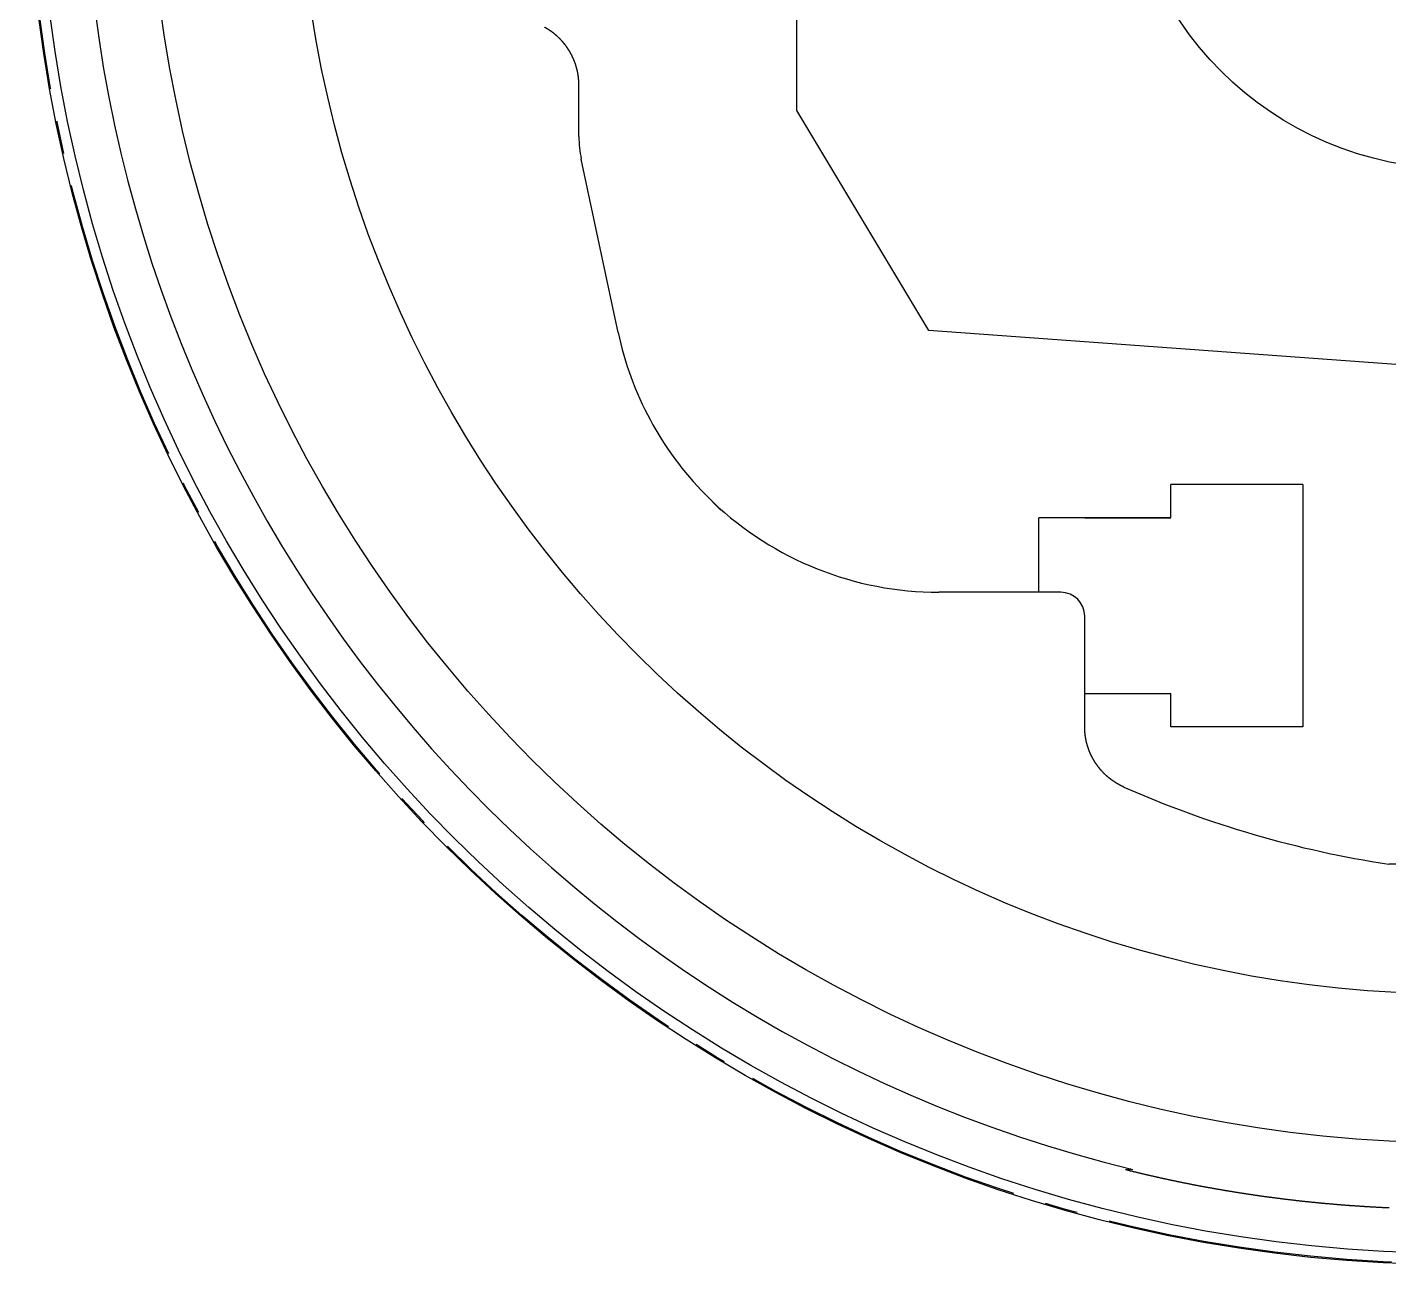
# Model space of a CAD drawing. Extents: x -24 to 358, y 41 to 259.
# Drawn here: x 19.9 to 81.8, y 129.4 to 185.7 of the extents above; entities that cross this region are included whole.
import ezdxf

# ---------------------------------------------------------------- set-up
doc = ezdxf.new("R2010")
doc.units = 0
doc.linetypes.add('CENTER', pattern=[17.5, 13, -1.5, 1.5, -1.5])
doc.layers.get('0').update_dxf_attribs({"linetype": 'CONTINUOUS'})
doc.layers.add('CENTER', color=1, linetype='CENTER')

msp = doc.modelspace()

# ---------------------------------------------------------------- linework, layer by layer
at = {"color": 7, "linetype": 'CONTINUOUS'}
for p, q in [((54.906, 181.943), (54.906, 206.943)), ((44.994, 180.759), (44.994, 183.096)), ((60.906, 171.943), (54.906, 181.943)), ((46.779, 171.843), (45.101, 179.737)), ((84.906, 170.193), (60.906, 171.943)), ((77.906, 164.927), (71.906, 164.927)), ((71.906, 163.42), (71.906, 164.927)), ((77.906, 164.927), (77.906, 153.914)), ((50.726, 164.494), (50.732, 164.488)), ((50.727, 164.494), (50.733, 164.488)), ((50.732, 164.488), (51.439, 163.781)), ((50.733, 164.488), (51.44, 163.781)), ((71.906, 163.42), (65.906, 163.42)), ((65.906, 160.03), (65.906, 163.42)), ((67.993, 163.42), (71.906, 163.42)), ((66.907, 160.03), (61.366, 160.03)), ((67.993, 153.914), (67.993, 158.943)), ((67.993, 155.42), (71.906, 155.42)), ((71.906, 153.914), (71.906, 155.42)), ((77.906, 153.914), (71.906, 153.914)), ((77.906, 153.914), (71.906, 153.914)), ((87.992, 147.666), (81.821, 147.666))]:
    msp.add_line(p, q, dxfattribs=at)
at = {"color": 7}
for points in [[(44.994, 183.096, 0), (44.994, 183.105, 0), (44.994, 183.113, 0), (44.994, 183.122, 0), (44.993, 183.13, 0), (44.993, 183.138, 0), (44.993, 183.147, 0), (44.993, 183.155, 0), (44.993, 183.164, 0), (44.993, 183.172, 0), (44.992, 183.18, 0), (44.992, 183.189, 0), (44.992, 183.197, 0), (44.992, 183.206, 0), (44.991, 183.214, 0), (44.991, 183.222, 0), (44.991, 183.231, 0), (44.99, 183.239, 0), (44.99, 183.248, 0), (44.989, 183.256, 0), (44.989, 183.264, 0), (44.989, 183.273, 0), (44.988, 183.281, 0), (44.987, 183.29, 0), (44.987, 183.298, 0), (44.986, 183.306, 0), (44.986, 183.315, 0), (44.985, 183.323, 0), (44.984, 183.331, 0), (44.984, 183.34, 0), (44.983, 183.348, 0), (44.982, 183.357, 0), (44.982, 183.365, 0), (44.981, 183.373, 0), (44.98, 183.382, 0), (44.979, 183.39, 0), (44.978, 183.398, 0), (44.978, 183.407, 0), (44.977, 183.415, 0), (44.976, 183.424, 0), (44.975, 183.432, 0), (44.974, 183.44, 0), (44.973, 183.449, 0), (44.972, 183.457, 0), (44.971, 183.465, 0), (44.97, 183.474, 0), (44.969, 183.482, 0), (44.968, 183.49, 0), (44.967, 183.499, 0), (44.965, 183.507, 0), (44.964, 183.515, 0), (44.963, 183.524, 0), (44.962, 183.532, 0), (44.961, 183.54, 0), (44.959, 183.549, 0), (44.958, 183.557, 0), (44.957, 183.565, 0), (44.956, 183.573, 0), (44.954, 183.582, 0), (44.953, 183.59, 0), (44.951, 183.598, 0), (44.95, 183.607, 0), (44.949, 183.615, 0), (44.947, 183.623, 0), (44.946, 183.631, 0), (44.944, 183.64, 0), (44.943, 183.648, 0), (44.941, 183.656, 0), (44.939, 183.664, 0), (44.938, 183.673, 0), (44.936, 183.681, 0), (44.934, 183.689, 0), (44.933, 183.697, 0), (44.931, 183.706, 0), (44.929, 183.714, 0), (44.928, 183.722, 0), (44.926, 183.73, 0), (44.924, 183.739, 0), (44.922, 183.747, 0), (44.92, 183.755, 0), (44.919, 183.763, 0), (44.917, 183.771, 0), (44.915, 183.78, 0), (44.913, 183.788, 0), (44.911, 183.796, 0), (44.909, 183.804, 0), (44.907, 183.812, 0), (44.905, 183.82, 0), (44.903, 183.829, 0), (44.901, 183.837, 0), (44.899, 183.845, 0), (44.897, 183.853, 0), (44.895, 183.861, 0), (44.892, 183.869, 0), (44.89, 183.877, 0), (44.888, 183.885, 0), (44.886, 183.894, 0), (44.884, 183.902, 0), (44.881, 183.91, 0), (44.879, 183.918, 0), (44.877, 183.926, 0), (44.874, 183.934, 0), (44.872, 183.942, 0), (44.87, 183.95, 0), (44.867, 183.958, 0), (44.865, 183.966, 0), (44.862, 183.974, 0), (44.86, 183.982, 0), (44.857, 183.99, 0), (44.855, 183.998, 0), (44.852, 184.006, 0), (44.85, 184.014, 0), (44.847, 184.022, 0), (44.845, 184.03, 0), (44.842, 184.038, 0), (44.839, 184.046, 0), (44.837, 184.054, 0), (44.834, 184.062, 0), (44.831, 184.07, 0), (44.828, 184.078, 0), (44.826, 184.086, 0), (44.823, 184.094, 0), (44.82, 184.102, 0), (44.817, 184.11, 0), (44.814, 184.118, 0), (44.812, 184.126, 0), (44.809, 184.134, 0), (44.806, 184.141, 0), (44.803, 184.149, 0), (44.8, 184.157, 0), (44.797, 184.165, 0), (44.794, 184.173, 0), (44.791, 184.181, 0), (44.788, 184.189, 0), (44.785, 184.196, 0), (44.782, 184.204, 0), (44.779, 184.212, 0), (44.775, 184.22, 0), (44.772, 184.228, 0), (44.769, 184.235, 0), (44.766, 184.243, 0), (44.763, 184.251, 0), (44.759, 184.259, 0), (44.756, 184.266, 0), (44.753, 184.274, 0), (44.749, 184.282, 0), (44.746, 184.29, 0), (44.743, 184.297, 0), (44.739, 184.305, 0), (44.736, 184.313, 0), (44.733, 184.32, 0), (44.729, 184.328, 0), (44.726, 184.336, 0), (44.722, 184.343, 0), (44.719, 184.351, 0), (44.715, 184.359, 0), (44.712, 184.366, 0), (44.708, 184.374, 0), (44.705, 184.381, 0), (44.701, 184.389, 0), (44.697, 184.397, 0), (44.694, 184.404, 0), (44.69, 184.412, 0), (44.686, 184.419, 0), (44.682, 184.427, 0), (44.679, 184.434, 0), (44.675, 184.442, 0), (44.671, 184.449, 0), (44.667, 184.457, 0), (44.664, 184.464, 0), (44.66, 184.472, 0), (44.656, 184.479, 0), (44.652, 184.487, 0), (44.648, 184.494, 0), (44.644, 184.502, 0), (44.64, 184.509, 0), (44.636, 184.516, 0), (44.632, 184.524, 0), (44.628, 184.531, 0), (44.624, 184.539, 0), (44.62, 184.546, 0), (44.616, 184.553, 0), (44.612, 184.561, 0), (44.608, 184.568, 0), (44.604, 184.575, 0), (44.6, 184.583, 0), (44.595, 184.59, 0), (44.591, 184.597, 0), (44.587, 184.604, 0), (44.583, 184.612, 0), (44.578, 184.619, 0), (44.574, 184.626, 0), (44.57, 184.633, 0), (44.566, 184.641, 0), (44.561, 184.648, 0), (44.557, 184.655, 0), (44.553, 184.662, 0), (44.548, 184.669, 0), (44.544, 184.677, 0), (44.539, 184.684, 0), (44.535, 184.691, 0), (44.53, 184.698, 0), (44.526, 184.705, 0), (44.521, 184.712, 0), (44.517, 184.719, 0), (44.512, 184.726, 0), (44.508, 184.733, 0), (44.503, 184.74, 0), (44.498, 184.747, 0), (44.494, 184.754, 0), (44.489, 184.761, 0), (44.484, 184.768, 0), (44.48, 184.775, 0), (44.475, 184.782, 0), (44.47, 184.789, 0), (44.466, 184.796, 0), (44.461, 184.803, 0), (44.456, 184.81, 0), (44.451, 184.817, 0), (44.446, 184.824, 0), (44.441, 184.831, 0), (44.437, 184.837, 0), (44.432, 184.844, 0), (44.427, 184.851, 0), (44.422, 184.858, 0), (44.417, 184.865, 0), (44.412, 184.872, 0), (44.407, 184.878, 0), (44.402, 184.885, 0), (44.397, 184.892, 0), (44.392, 184.899, 0), (44.387, 184.905, 0), (44.382, 184.912, 0), (44.377, 184.919, 0), (44.372, 184.925, 0), (44.367, 184.932, 0), (44.361, 184.939, 0), (44.356, 184.945, 0), (44.351, 184.952, 0), (44.346, 184.958, 0), (44.34, 184.965, 0), (44.335, 184.972, 0), (44.33, 184.978, 0), (44.325, 184.985, 0), (44.319, 184.991, 0), (44.314, 184.998, 0), (44.309, 185.004, 0), (44.303, 185.011, 0), (44.298, 185.017, 0), (44.293, 185.024, 0), (44.287, 185.03, 0), (44.282, 185.036, 0), (44.276, 185.043, 0), (44.271, 185.049, 0), (44.265, 185.056, 0), (44.26, 185.062, 0), (44.254, 185.068, 0), (44.249, 185.075, 0), (44.243, 185.081, 0), (44.238, 185.087, 0), (44.232, 185.094, 0), (44.227, 185.1, 0), (44.221, 185.106, 0), (44.215, 185.112, 0), (44.21, 185.118, 0), (44.204, 185.125, 0), (44.198, 185.131, 0), (44.193, 185.137, 0), (44.187, 185.143, 0), (44.181, 185.149, 0), (44.175, 185.155, 0), (44.169, 185.162, 0), (44.164, 185.168, 0), (44.158, 185.174, 0), (44.152, 185.18, 0), (44.146, 185.186, 0), (44.14, 185.192, 0), (44.135, 185.198, 0), (44.129, 185.204, 0), (44.123, 185.21, 0), (44.117, 185.216, 0), (44.111, 185.222, 0), (44.105, 185.228, 0), (44.099, 185.233, 0), (44.093, 185.239, 0), (44.087, 185.245, 0), (44.081, 185.251, 0), (44.075, 185.257, 0), (44.069, 185.263, 0), (44.063, 185.269, 0), (44.057, 185.274, 0), (44.05, 185.28, 0), (44.044, 185.286, 0), (44.038, 185.292, 0), (44.032, 185.297, 0), (44.026, 185.303, 0), (44.02, 185.309, 0), (44.013, 185.314, 0), (44.007, 185.32, 0), (44.001, 185.326, 0), (43.995, 185.331, 0), (43.989, 185.337, 0), (43.982, 185.342, 0), (43.976, 185.348, 0), (43.969, 185.354, 0), (43.963, 185.359, 0), (43.957, 185.365, 0), (43.95, 185.37, 0), (43.944, 185.376, 0), (43.938, 185.381, 0), (43.931, 185.386, 0), (43.925, 185.392, 0), (43.919, 185.397, 0), (43.912, 185.403, 0), (43.906, 185.408, 0), (43.899, 185.413, 0), (43.892, 185.419, 0), (43.886, 185.424, 0), (43.88, 185.429, 0), (43.873, 185.435, 0), (43.866, 185.44, 0), (43.86, 185.445, 0), (43.853, 185.45, 0), (43.847, 185.456, 0), (43.84, 185.461, 0), (43.833, 185.466, 0), (43.827, 185.471, 0), (43.82, 185.476, 0), (43.813, 185.481, 0), (43.807, 185.486, 0), (43.8, 185.491, 0), (43.793, 185.496, 0), (43.786, 185.501, 0), (43.78, 185.506, 0), (43.773, 185.511, 0), (43.766, 185.516, 0), (43.76, 185.521, 0), (43.753, 185.526, 0), (43.746, 185.531, 0), (43.739, 185.536, 0), (43.732, 185.541, 0), (43.725, 185.546, 0), (43.718, 185.551, 0), (43.712, 185.556, 0), (43.705, 185.56, 0), (43.698, 185.565, 0), (43.691, 185.57, 0), (43.684, 185.575, 0), (43.677, 185.579, 0), (43.67, 185.584, 0), (43.663, 185.589, 0), (43.656, 185.593, 0), (43.649, 185.598, 0), (43.642, 185.603, 0), (43.635, 185.607, 0), (43.628, 185.612, 0), (43.621, 185.616, 0), (43.614, 185.621, 0), (43.607, 185.626, 0), (43.6, 185.63, 0), (43.593, 185.635, 0), (43.585, 185.639, 0), (43.578, 185.643, 0), (43.571, 185.648, 0), (43.564, 185.652, 0), (43.557, 185.657, 0), (43.55, 185.661, 0), (43.542, 185.665, 0), (43.535, 185.67, 0), (43.528, 185.674, 0), (43.521, 185.678, 0), (43.514, 185.683, 0), (43.506, 185.687, 0), (43.499, 185.691, 0), (43.492, 185.695, 0), (43.484, 185.699, 0), (43.477, 185.704, 0), (43.47, 185.708, 0), (43.462, 185.712, 0), (43.455, 185.716, 0), (43.448, 185.72, 0), (43.44, 185.724, 0), (43.433, 185.728, 0), (43.426, 185.732, 0)], [(69.781, 151.171, 0), (69.772, 151.174, 0), (69.764, 151.178, 0), (69.756, 151.182, 0), (69.748, 151.185, 0), (69.74, 151.189, 0), (69.731, 151.193, 0), (69.723, 151.197, 0), (69.715, 151.201, 0), (69.707, 151.204, 0), (69.698, 151.208, 0), (69.69, 151.212, 0), (69.682, 151.216, 0), (69.674, 151.22, 0), (69.666, 151.224, 0), (69.658, 151.228, 0), (69.65, 151.232, 0), (69.642, 151.236, 0), (69.634, 151.24, 0), (69.626, 151.244, 0), (69.618, 151.249, 0), (69.609, 151.253, 0), (69.602, 151.257, 0), (69.594, 151.261, 0), (69.585, 151.265, 0), (69.578, 151.27, 0), (69.57, 151.274, 0), (69.562, 151.278, 0), (69.554, 151.282, 0), (69.546, 151.287, 0), (69.538, 151.291, 0), (69.53, 151.296, 0), (69.522, 151.3, 0), (69.514, 151.305, 0), (69.506, 151.309, 0), (69.499, 151.313, 0), (69.491, 151.318, 0), (69.483, 151.323, 0), (69.475, 151.327, 0), (69.467, 151.332, 0), (69.459, 151.336, 0), (69.452, 151.341, 0), (69.444, 151.346, 0), (69.436, 151.35, 0), (69.428, 151.355, 0), (69.421, 151.36, 0), (69.413, 151.364, 0), (69.405, 151.369, 0), (69.398, 151.374, 0), (69.39, 151.379, 0), (69.382, 151.384, 0), (69.375, 151.389, 0), (69.367, 151.393, 0), (69.36, 151.398, 0), (69.352, 151.403, 0), (69.344, 151.408, 0), (69.337, 151.413, 0), (69.329, 151.418, 0), (69.322, 151.423, 0), (69.314, 151.428, 0), (69.307, 151.433, 0), (69.299, 151.439, 0), (69.292, 151.444, 0), (69.284, 151.449, 0), (69.277, 151.454, 0), (69.27, 151.459, 0), (69.262, 151.464, 0), (69.255, 151.47, 0), (69.248, 151.475, 0), (69.24, 151.48, 0), (69.233, 151.485, 0), (69.226, 151.491, 0), (69.218, 151.496, 0), (69.211, 151.501, 0), (69.204, 151.507, 0), (69.197, 151.512, 0), (69.189, 151.518, 0), (69.182, 151.523, 0), (69.175, 151.529, 0), (69.168, 151.534, 0), (69.16, 151.54, 0), (69.153, 151.545, 0), (69.146, 151.551, 0), (69.139, 151.556, 0), (69.132, 151.562, 0), (69.125, 151.567, 0), (69.118, 151.573, 0), (69.111, 151.579, 0), (69.104, 151.584, 0), (69.097, 151.59, 0), (69.09, 151.596, 0), (69.083, 151.602, 0), (69.076, 151.607, 0), (69.069, 151.613, 0), (69.062, 151.619, 0), (69.055, 151.625, 0), (69.048, 151.631, 0), (69.041, 151.637, 0), (69.034, 151.642, 0), (69.028, 151.648, 0), (69.021, 151.654, 0), (69.014, 151.66, 0), (69.007, 151.666, 0), (69, 151.672, 0), (68.994, 151.678, 0), (68.987, 151.684, 0), (68.98, 151.69, 0), (68.974, 151.696, 0), (68.967, 151.703, 0), (68.96, 151.709, 0), (68.954, 151.715, 0), (68.947, 151.721, 0), (68.94, 151.727, 0), (68.934, 151.733, 0), (68.927, 151.74, 0), (68.921, 151.746, 0), (68.914, 151.752, 0), (68.907, 151.758, 0), (68.901, 151.765, 0), (68.895, 151.771, 0), (68.888, 151.777, 0), (68.882, 151.784, 0), (68.875, 151.79, 0), (68.869, 151.796, 0), (68.862, 151.803, 0), (68.856, 151.809, 0), (68.85, 151.816, 0), (68.844, 151.822, 0), (68.837, 151.829, 0), (68.831, 151.835, 0), (68.825, 151.842, 0), (68.818, 151.848, 0), (68.812, 151.855, 0), (68.806, 151.861, 0), (68.8, 151.868, 0), (68.794, 151.875, 0), (68.788, 151.881, 0), (68.781, 151.888, 0), (68.775, 151.895, 0), (68.769, 151.901, 0), (68.763, 151.908, 0), (68.757, 151.915, 0), (68.751, 151.921, 0), (68.745, 151.928, 0), (68.739, 151.935, 0), (68.733, 151.942, 0), (68.727, 151.949, 0), (68.721, 151.955, 0), (68.716, 151.962, 0), (68.71, 151.969, 0), (68.704, 151.976, 0), (68.698, 151.983, 0), (68.692, 151.99, 0), (68.686, 151.997, 0), (68.68, 152.004, 0), (68.675, 152.011, 0), (68.669, 152.018, 0), (68.663, 152.025, 0), (68.658, 152.032, 0), (68.652, 152.039, 0), (68.646, 152.046, 0), (68.641, 152.053, 0), (68.635, 152.06, 0), (68.63, 152.067, 0), (68.624, 152.074, 0), (68.618, 152.082, 0), (68.613, 152.089, 0), (68.608, 152.096, 0), (68.602, 152.103, 0), (68.597, 152.11, 0), (68.591, 152.118, 0), (68.586, 152.125, 0), (68.58, 152.132, 0), (68.575, 152.139, 0), (68.57, 152.147, 0), (68.564, 152.154, 0), (68.559, 152.161, 0), (68.554, 152.169, 0), (68.549, 152.176, 0), (68.543, 152.183, 0), (68.538, 152.191, 0), (68.533, 152.198, 0), (68.528, 152.206, 0), (68.523, 152.213, 0), (68.517, 152.221, 0), (68.512, 152.228, 0), (68.507, 152.235, 0), (68.502, 152.243, 0), (68.497, 152.251, 0), (68.492, 152.258, 0), (68.487, 152.266, 0), (68.482, 152.273, 0), (68.477, 152.281, 0), (68.472, 152.288, 0), (68.468, 152.296, 0), (68.463, 152.304, 0), (68.458, 152.311, 0), (68.453, 152.319, 0), (68.448, 152.327, 0), (68.443, 152.334, 0), (68.439, 152.342, 0), (68.434, 152.35, 0), (68.429, 152.357, 0), (68.425, 152.365, 0), (68.42, 152.373, 0), (68.415, 152.381, 0), (68.411, 152.388, 0), (68.406, 152.396, 0), (68.401, 152.404, 0), (68.397, 152.412, 0), (68.392, 152.42, 0), (68.388, 152.427, 0), (68.383, 152.435, 0), (68.379, 152.443, 0), (68.375, 152.451, 0), (68.37, 152.459, 0), (68.366, 152.467, 0), (68.362, 152.475, 0), (68.357, 152.483, 0), (68.353, 152.491, 0), (68.349, 152.499, 0), (68.344, 152.507, 0), (68.34, 152.515, 0), (68.336, 152.523, 0), (68.332, 152.531, 0), (68.328, 152.539, 0), (68.323, 152.547, 0), (68.319, 152.555, 0), (68.315, 152.563, 0), (68.311, 152.571, 0), (68.307, 152.579, 0), (68.303, 152.587, 0), (68.299, 152.595, 0), (68.295, 152.603, 0), (68.291, 152.612, 0), (68.287, 152.62, 0), (68.283, 152.628, 0), (68.28, 152.636, 0), (68.276, 152.644, 0), (68.272, 152.652, 0), (68.268, 152.661, 0), (68.264, 152.669, 0), (68.261, 152.677, 0), (68.257, 152.685, 0), (68.253, 152.694, 0), (68.249, 152.702, 0), (68.246, 152.71, 0), (68.242, 152.718, 0), (68.239, 152.727, 0), (68.235, 152.735, 0), (68.232, 152.743, 0), (68.228, 152.752, 0), (68.225, 152.76, 0), (68.221, 152.768, 0), (68.218, 152.777, 0), (68.214, 152.785, 0), (68.211, 152.793, 0), (68.207, 152.802, 0), (68.204, 152.81, 0), (68.201, 152.819, 0), (68.198, 152.827, 0), (68.194, 152.836, 0), (68.191, 152.844, 0), (68.188, 152.852, 0), (68.185, 152.861, 0), (68.181, 152.869, 0), (68.178, 152.878, 0), (68.175, 152.886, 0), (68.172, 152.895, 0), (68.169, 152.903, 0), (68.166, 152.912, 0), (68.163, 152.92, 0), (68.16, 152.929, 0), (68.157, 152.937, 0), (68.154, 152.946, 0), (68.151, 152.955, 0), (68.148, 152.963, 0), (68.145, 152.972, 0), (68.143, 152.98, 0), (68.14, 152.989, 0), (68.137, 152.998, 0), (68.134, 153.006, 0), (68.132, 153.015, 0), (68.129, 153.023, 0), (68.126, 153.032, 0), (68.124, 153.041, 0), (68.121, 153.049, 0), (68.118, 153.058, 0), (68.116, 153.067, 0), (68.113, 153.075, 0), (68.111, 153.084, 0), (68.108, 153.093, 0), (68.106, 153.101, 0), (68.103, 153.11, 0), (68.101, 153.119, 0), (68.099, 153.128, 0), (68.096, 153.136, 0), (68.094, 153.145, 0), (68.092, 153.154, 0), (68.089, 153.163, 0), (68.087, 153.171, 0), (68.085, 153.18, 0), (68.083, 153.189, 0), (68.081, 153.198, 0), (68.078, 153.206, 0), (68.076, 153.215, 0), (68.074, 153.224, 0), (68.072, 153.233, 0), (68.07, 153.242, 0), (68.068, 153.25, 0), (68.066, 153.259, 0), (68.064, 153.268, 0), (68.062, 153.277, 0), (68.06, 153.286, 0), (68.058, 153.295, 0), (68.056, 153.303, 0), (68.055, 153.312, 0), (68.053, 153.321, 0), (68.051, 153.33, 0), (68.049, 153.339, 0), (68.048, 153.348, 0), (68.046, 153.357, 0), (68.044, 153.366, 0), (68.043, 153.374, 0), (68.041, 153.383, 0), (68.039, 153.392, 0), (68.038, 153.401, 0), (68.036, 153.41, 0), (68.035, 153.419, 0), (68.033, 153.428, 0), (68.032, 153.437, 0), (68.031, 153.446, 0), (68.029, 153.455, 0), (68.028, 153.464, 0), (68.026, 153.473, 0), (68.025, 153.481, 0), (68.024, 153.49, 0), (68.022, 153.499, 0), (68.021, 153.508, 0), (68.02, 153.517, 0), (68.019, 153.526, 0), (68.018, 153.535, 0), (68.017, 153.544, 0), (68.016, 153.553, 0), (68.014, 153.562, 0), (68.013, 153.571, 0), (68.012, 153.58, 0), (68.011, 153.589, 0), (68.01, 153.598, 0), (68.009, 153.607, 0), (68.008, 153.616, 0), (68.008, 153.625, 0), (68.007, 153.634, 0), (68.006, 153.643, 0), (68.005, 153.652, 0), (68.004, 153.661, 0), (68.004, 153.67, 0), (68.003, 153.679, 0), (68.002, 153.688, 0), (68.001, 153.697, 0), (68.001, 153.706, 0), (68, 153.715, 0), (68, 153.724, 0), (67.999, 153.733, 0), (67.999, 153.742, 0), (67.998, 153.751, 0), (67.998, 153.76, 0), (67.997, 153.769, 0), (67.997, 153.778, 0), (67.996, 153.788, 0), (67.996, 153.797, 0), (67.996, 153.806, 0), (67.995, 153.815, 0), (67.995, 153.824, 0), (67.995, 153.833, 0), (67.995, 153.842, 0), (67.994, 153.851, 0), (67.994, 153.86, 0), (67.994, 153.869, 0), (67.994, 153.878, 0), (67.994, 153.887, 0), (67.994, 153.896, 0), (67.994, 153.905, 0), (67.994, 153.914, 0)], [(69.856, 133.777, 0), (69.883, 133.77, 0), (69.909, 133.764, 0), (69.936, 133.757, 0), (69.963, 133.75, 0), (69.989, 133.743, 0), (70.016, 133.737, 0), (70.042, 133.73, 0), (70.069, 133.723, 0), (70.095, 133.717, 0), (70.122, 133.71, 0), (70.149, 133.703, 0), (70.175, 133.697, 0), (70.202, 133.69, 0), (70.228, 133.684, 0), (70.255, 133.677, 0), (70.282, 133.671, 0), (70.308, 133.664, 0), (70.335, 133.658, 0), (70.361, 133.651, 0), (70.388, 133.645, 0), (70.415, 133.638, 0), (70.441, 133.632, 0), (70.468, 133.625, 0), (70.495, 133.619, 0), (70.521, 133.613, 0), (70.548, 133.606, 0), (70.574, 133.6, 0), (70.601, 133.594, 0), (70.628, 133.587, 0), (70.654, 133.581, 0), (70.681, 133.575, 0), (70.708, 133.568, 0), (70.734, 133.562, 0), (70.761, 133.556, 0), (70.788, 133.549, 0), (70.814, 133.543, 0), (70.841, 133.537, 0), (70.868, 133.531, 0), (70.894, 133.525, 0), (70.921, 133.518, 0), (70.948, 133.512, 0), (70.974, 133.506, 0), (71.001, 133.5, 0), (71.028, 133.494, 0), (71.055, 133.488, 0), (71.081, 133.482, 0), (71.108, 133.475, 0), (71.135, 133.469, 0), (71.161, 133.463, 0), (71.188, 133.457, 0), (71.215, 133.451, 0), (71.242, 133.445, 0), (71.268, 133.439, 0), (71.295, 133.433, 0), (71.322, 133.427, 0), (71.348, 133.421, 0), (71.375, 133.415, 0), (71.402, 133.409, 0), (71.429, 133.403, 0), (71.455, 133.398, 0), (71.482, 133.392, 0), (71.509, 133.386, 0), (71.536, 133.38, 0), (71.562, 133.374, 0), (71.589, 133.368, 0), (71.616, 133.362, 0), (71.643, 133.356, 0), (71.669, 133.351, 0), (71.696, 133.345, 0), (71.723, 133.339, 0), (71.75, 133.333, 0), (71.776, 133.328, 0), (71.803, 133.322, 0), (71.83, 133.316, 0), (71.857, 133.31, 0), (71.884, 133.305, 0), (71.91, 133.299, 0), (71.937, 133.293, 0), (71.964, 133.288, 0), (71.991, 133.282, 0), (72.018, 133.276, 0), (72.044, 133.271, 0), (72.071, 133.265, 0), (72.098, 133.259, 0), (72.125, 133.254, 0), (72.152, 133.248, 0), (72.178, 133.243, 0), (72.205, 133.237, 0), (72.232, 133.232, 0), (72.259, 133.226, 0), (72.286, 133.221, 0), (72.313, 133.215, 0), (72.339, 133.21, 0), (72.366, 133.204, 0), (72.393, 133.199, 0), (72.42, 133.193, 0), (72.447, 133.188, 0), (72.474, 133.182, 0), (72.501, 133.177, 0), (72.527, 133.171, 0), (72.554, 133.166, 0), (72.581, 133.161, 0), (72.608, 133.155, 0), (72.635, 133.15, 0), (72.662, 133.145, 0), (72.689, 133.139, 0), (72.715, 133.134, 0), (72.742, 133.129, 0), (72.769, 133.123, 0), (72.796, 133.118, 0), (72.823, 133.113, 0), (72.85, 133.108, 0), (72.877, 133.102, 0), (72.903, 133.097, 0), (72.93, 133.092, 0), (72.957, 133.087, 0), (72.984, 133.081, 0), (73.011, 133.076, 0), (73.038, 133.071, 0), (73.065, 133.066, 0), (73.092, 133.061, 0), (73.119, 133.056, 0), (73.146, 133.051, 0), (73.172, 133.045, 0), (73.199, 133.04, 0), (73.226, 133.035, 0), (73.253, 133.03, 0), (73.28, 133.025, 0), (73.307, 133.02, 0), (73.334, 133.015, 0), (73.361, 133.01, 0), (73.388, 133.005, 0), (73.415, 133, 0), (73.442, 132.995, 0), (73.469, 132.99, 0), (73.496, 132.985, 0), (73.522, 132.98, 0), (73.549, 132.975, 0), (73.576, 132.97, 0), (73.603, 132.965, 0), (73.63, 132.961, 0), (73.657, 132.956, 0), (73.684, 132.951, 0), (73.711, 132.946, 0), (73.738, 132.941, 0), (73.765, 132.936, 0), (73.792, 132.931, 0), (73.819, 132.927, 0), (73.846, 132.922, 0), (73.873, 132.917, 0), (73.9, 132.912, 0), (73.927, 132.908, 0), (73.954, 132.903, 0), (73.981, 132.898, 0), (74.008, 132.893, 0), (74.035, 132.889, 0), (74.062, 132.884, 0), (74.089, 132.879, 0), (74.116, 132.875, 0), (74.143, 132.87, 0), (74.17, 132.865, 0), (74.197, 132.861, 0), (74.224, 132.856, 0), (74.251, 132.851, 0), (74.278, 132.847, 0), (74.305, 132.842, 0), (74.332, 132.838, 0), (74.359, 132.833, 0), (74.386, 132.829, 0), (74.413, 132.824, 0), (74.44, 132.819, 0), (74.467, 132.815, 0), (74.494, 132.81, 0), (74.521, 132.806, 0), (74.548, 132.802, 0), (74.575, 132.797, 0), (74.602, 132.793, 0), (74.629, 132.788, 0), (74.656, 132.784, 0), (74.683, 132.779, 0), (74.71, 132.775, 0), (74.737, 132.771, 0), (74.764, 132.766, 0), (74.791, 132.762, 0), (74.818, 132.757, 0), (74.845, 132.753, 0), (74.872, 132.749, 0), (74.899, 132.744, 0), (74.926, 132.74, 0), (74.953, 132.736, 0), (74.981, 132.732, 0), (75.007, 132.727, 0), (75.035, 132.723, 0), (75.062, 132.719, 0), (75.089, 132.715, 0), (75.116, 132.71, 0), (75.143, 132.706, 0), (75.17, 132.702, 0), (75.197, 132.698, 0), (75.224, 132.694, 0), (75.251, 132.689, 0), (75.278, 132.685, 0), (75.305, 132.681, 0), (75.332, 132.677, 0), (75.359, 132.673, 0), (75.386, 132.669, 0), (75.414, 132.665, 0), (75.441, 132.661, 0), (75.468, 132.657, 0), (75.495, 132.653, 0), (75.522, 132.649, 0), (75.549, 132.645, 0), (75.576, 132.641, 0), (75.603, 132.637, 0), (75.63, 132.633, 0), (75.657, 132.629, 0), (75.685, 132.625, 0), (75.712, 132.621, 0), (75.739, 132.617, 0), (75.766, 132.613, 0), (75.793, 132.609, 0), (75.82, 132.605, 0), (75.847, 132.601, 0), (75.874, 132.597, 0), (75.901, 132.593, 0), (75.928, 132.589, 0), (75.956, 132.586, 0), (75.983, 132.582, 0), (76.01, 132.578, 0), (76.037, 132.574, 0), (76.064, 132.57, 0), (76.091, 132.567, 0), (76.118, 132.563, 0), (76.146, 132.559, 0), (76.173, 132.555, 0), (76.2, 132.552, 0), (76.227, 132.548, 0), (76.254, 132.544, 0), (76.281, 132.541, 0), (76.308, 132.537, 0), (76.335, 132.533, 0), (76.363, 132.53, 0), (76.39, 132.526, 0), (76.417, 132.522, 0), (76.444, 132.519, 0), (76.471, 132.515, 0), (76.498, 132.511, 0), (76.526, 132.508, 0), (76.553, 132.504, 0), (76.58, 132.501, 0), (76.607, 132.497, 0), (76.634, 132.494, 0), (76.661, 132.49, 0), (76.689, 132.487, 0), (76.716, 132.483, 0), (76.743, 132.48, 0), (76.77, 132.476, 0), (76.797, 132.473, 0), (76.824, 132.469, 0), (76.852, 132.466, 0), (76.879, 132.462, 0), (76.906, 132.459, 0), (76.933, 132.456, 0), (76.96, 132.452, 0), (76.987, 132.449, 0), (77.015, 132.445, 0), (77.042, 132.442, 0), (77.069, 132.439, 0), (77.096, 132.435, 0), (77.123, 132.432, 0), (77.151, 132.429, 0), (77.178, 132.425, 0), (77.205, 132.422, 0), (77.232, 132.419, 0), (77.259, 132.416, 0), (77.287, 132.412, 0), (77.314, 132.409, 0), (77.341, 132.406, 0), (77.368, 132.403, 0), (77.395, 132.4, 0), (77.422, 132.396, 0), (77.45, 132.393, 0), (77.477, 132.39, 0), (77.504, 132.387, 0), (77.531, 132.384, 0), (77.559, 132.381, 0), (77.586, 132.378, 0), (77.613, 132.374, 0), (77.64, 132.371, 0), (77.667, 132.368, 0), (77.695, 132.365, 0), (77.722, 132.362, 0), (77.749, 132.359, 0), (77.776, 132.356, 0), (77.804, 132.353, 0), (77.831, 132.35, 0), (77.858, 132.347, 0), (77.885, 132.344, 0), (77.912, 132.341, 0), (77.94, 132.338, 0), (77.967, 132.335, 0), (77.994, 132.332, 0), (78.021, 132.329, 0), (78.049, 132.327, 0), (78.076, 132.324, 0), (78.103, 132.321, 0), (78.13, 132.318, 0), (78.158, 132.315, 0), (78.185, 132.312, 0), (78.212, 132.309, 0), (78.239, 132.307, 0), (78.267, 132.304, 0), (78.294, 132.301, 0), (78.321, 132.298, 0), (78.348, 132.295, 0), (78.376, 132.293, 0), (78.403, 132.29, 0), (78.43, 132.287, 0), (78.457, 132.284, 0), (78.485, 132.282, 0), (78.512, 132.279, 0), (78.539, 132.276, 0), (78.566, 132.274, 0), (78.594, 132.271, 0), (78.621, 132.268, 0), (78.648, 132.266, 0), (78.675, 132.263, 0), (78.703, 132.261, 0), (78.73, 132.258, 0), (78.757, 132.255, 0), (78.784, 132.253, 0), (78.812, 132.25, 0), (78.839, 132.248, 0), (78.866, 132.245, 0), (78.894, 132.243, 0), (78.921, 132.24, 0), (78.948, 132.238, 0), (78.975, 132.235, 0), (79.003, 132.233, 0), (79.03, 132.23, 0), (79.057, 132.228, 0), (79.085, 132.225, 0), (79.112, 132.223, 0), (79.139, 132.22, 0), (79.166, 132.218, 0), (79.194, 132.216, 0), (79.221, 132.213, 0), (79.248, 132.211, 0), (79.275, 132.208, 0), (79.303, 132.206, 0), (79.33, 132.204, 0), (79.357, 132.202, 0), (79.385, 132.199, 0), (79.412, 132.197, 0), (79.439, 132.195, 0), (79.467, 132.192, 0), (79.494, 132.19, 0), (79.521, 132.188, 0), (79.548, 132.186, 0), (79.576, 132.183, 0), (79.603, 132.181, 0), (79.63, 132.179, 0), (79.658, 132.177, 0), (79.685, 132.175, 0), (79.712, 132.172, 0), (79.74, 132.17, 0), (79.767, 132.168, 0), (79.794, 132.166, 0), (79.822, 132.164, 0), (79.849, 132.162, 0), (79.876, 132.16, 0), (79.903, 132.158, 0), (79.931, 132.156, 0), (79.958, 132.154, 0), (79.985, 132.151, 0), (80.013, 132.149, 0), (80.04, 132.147, 0), (80.067, 132.145, 0), (80.095, 132.143, 0), (80.122, 132.141, 0), (80.149, 132.139, 0), (80.177, 132.138, 0), (80.204, 132.136, 0), (80.231, 132.134, 0), (80.259, 132.132, 0), (80.286, 132.13, 0), (80.313, 132.128, 0), (80.341, 132.126, 0), (80.368, 132.124, 0), (80.395, 132.122, 0), (80.423, 132.12, 0), (80.45, 132.119, 0), (80.477, 132.117, 0), (80.504, 132.115, 0), (80.532, 132.113, 0), (80.559, 132.111, 0), (80.587, 132.11, 0), (80.614, 132.108, 0), (80.641, 132.106, 0), (80.668, 132.104, 0), (80.696, 132.103, 0), (80.723, 132.101, 0), (80.751, 132.099, 0), (80.778, 132.098, 0), (80.805, 132.096, 0), (80.832, 132.094, 0), (80.86, 132.093, 0), (80.887, 132.091, 0), (80.915, 132.089, 0), (80.942, 132.088, 0), (80.969, 132.086, 0), (80.997, 132.084, 0), (81.024, 132.083, 0), (81.051, 132.081, 0), (81.079, 132.08, 0), (81.106, 132.078, 0), (81.133, 132.077, 0), (81.161, 132.075, 0), (81.188, 132.074, 0), (81.215, 132.072, 0), (81.243, 132.071, 0), (81.27, 132.069, 0), (81.297, 132.068, 0), (81.325, 132.066, 0), (81.352, 132.065, 0), (81.379, 132.063, 0), (81.407, 132.062, 0), (81.434, 132.061, 0), (81.462, 132.059, 0), (81.489, 132.058, 0), (81.516, 132.056, 0), (81.544, 132.055, 0), (81.571, 132.054, 0), (81.598, 132.052, 0), (81.626, 132.051, 0), (81.653, 132.05, 0), (81.68, 132.049, 0), (81.708, 132.047, 0), (81.735, 132.046, 0), (81.763, 132.045, 0), (81.79, 132.044, 0), (81.817, 132.042, 0), (81.845, 132.041, 0)], [(69.857, 133.777, 0), (69.858, 133.777, 0), (69.859, 133.776, 0), (69.86, 133.776, 0), (69.862, 133.776, 0), (69.863, 133.776, 0), (69.864, 133.775, 0), (69.865, 133.775, 0), (69.867, 133.775, 0), (69.868, 133.775, 0), (69.869, 133.775, 0), (69.87, 133.774, 0), (69.872, 133.774, 0), (69.873, 133.774, 0), (69.874, 133.774, 0), (69.875, 133.774, 0), (69.877, 133.773, 0), (69.878, 133.773, 0), (69.879, 133.773, 0), (69.88, 133.773, 0), (69.882, 133.773, 0), (69.883, 133.772, 0), (69.884, 133.772, 0), (69.885, 133.772, 0), (69.887, 133.772, 0), (69.888, 133.772, 0), (69.889, 133.772, 0), (69.89, 133.771, 0), (69.892, 133.771, 0), (69.893, 133.771, 0), (69.894, 133.771, 0), (69.895, 133.771, 0), (69.897, 133.771, 0), (69.898, 133.771, 0), (69.899, 133.771, 0), (69.9, 133.77, 0), (69.902, 133.77, 0), (69.903, 133.77, 0), (69.904, 133.77, 0), (69.906, 133.77, 0), (69.907, 133.77, 0), (69.908, 133.77, 0), (69.909, 133.77, 0), (69.91, 133.77, 0), (69.912, 133.77, 0), (69.913, 133.77, 0), (69.914, 133.77, 0), (69.916, 133.77, 0), (69.917, 133.769, 0), (69.918, 133.769, 0), (69.919, 133.769, 0), (69.921, 133.769, 0), (69.922, 133.769, 0), (69.923, 133.769, 0), (69.924, 133.769, 0), (69.926, 133.769, 0), (69.927, 133.769, 0), (69.928, 133.769, 0), (69.93, 133.769, 0), (69.931, 133.769, 0), (69.932, 133.769, 0), (69.933, 133.769, 0), (69.934, 133.769, 0), (69.936, 133.769, 0), (69.937, 133.769, 0), (69.938, 133.769, 0), (69.94, 133.769, 0), (69.941, 133.769, 0), (69.942, 133.769, 0), (69.943, 133.77, 0), (69.945, 133.77, 0), (69.946, 133.77, 0), (69.947, 133.77, 0), (69.948, 133.77, 0), (69.95, 133.77, 0), (69.951, 133.77, 0), (69.952, 133.77, 0), (69.953, 133.77, 0), (69.955, 133.77, 0), (69.956, 133.77, 0), (69.957, 133.77, 0), (69.959, 133.77, 0), (69.96, 133.77, 0), (69.961, 133.771, 0), (69.962, 133.771, 0), (69.963, 133.771, 0), (69.965, 133.771, 0), (69.966, 133.771, 0), (69.967, 133.771, 0), (69.969, 133.771, 0), (69.97, 133.771, 0), (69.971, 133.772, 0), (69.972, 133.772, 0), (69.974, 133.772, 0), (69.975, 133.772, 0), (69.976, 133.772, 0), (69.977, 133.772, 0), (69.979, 133.773, 0), (69.98, 133.773, 0), (69.981, 133.773, 0), (69.982, 133.773, 0), (69.984, 133.773, 0), (69.985, 133.773, 0), (69.986, 133.774, 0), (69.987, 133.774, 0), (69.989, 133.774, 0), (69.99, 133.774, 0), (69.991, 133.774, 0), (69.992, 133.775, 0), (69.994, 133.775, 0), (69.995, 133.775, 0), (69.996, 133.775, 0), (69.997, 133.775, 0), (69.999, 133.776, 0), (70, 133.776, 0), (70.001, 133.776, 0), (70.002, 133.776, 0), (70.004, 133.777, 0), (70.005, 133.777, 0), (70.006, 133.777, 0), (70.007, 133.777, 0), (70.008, 133.778, 0), (70.01, 133.778, 0), (70.011, 133.778, 0), (70.012, 133.778, 0), (70.013, 133.779, 0), (70.015, 133.779, 0), (70.016, 133.779, 0), (70.017, 133.78, 0), (70.018, 133.78, 0), (70.019, 133.78, 0), (70.021, 133.78, 0), (70.022, 133.781, 0), (70.023, 133.781, 0), (70.025, 133.781, 0), (70.026, 133.782, 0), (70.027, 133.782, 0), (70.028, 133.782, 0), (70.029, 133.783, 0), (70.031, 133.783, 0), (70.032, 133.783, 0), (70.033, 133.784, 0), (70.034, 133.784, 0), (70.035, 133.784, 0), (70.037, 133.785, 0), (70.038, 133.785, 0), (70.039, 133.785, 0), (70.04, 133.786, 0), (70.041, 133.786, 0), (70.043, 133.786, 0), (70.044, 133.787, 0), (70.045, 133.787, 0), (70.046, 133.787, 0), (70.048, 133.788, 0), (70.049, 133.788, 0), (70.05, 133.789, 0), (70.051, 133.789, 0), (70.052, 133.789, 0), (70.054, 133.79, 0), (70.055, 133.79, 0), (70.056, 133.79, 0), (70.057, 133.791, 0), (70.058, 133.791, 0), (70.06, 133.792, 0), (70.061, 133.792, 0), (70.062, 133.792, 0), (70.063, 133.793, 0), (70.064, 133.793, 0), (70.066, 133.794, 0), (70.067, 133.794, 0), (70.068, 133.795, 0), (70.069, 133.795, 0), (70.07, 133.795, 0), (70.072, 133.796, 0), (70.073, 133.796, 0), (70.074, 133.797, 0), (70.075, 133.797, 0), (70.076, 133.798, 0), (70.077, 133.798, 0), (70.079, 133.799, 0), (70.08, 133.799, 0), (70.081, 133.799, 0), (70.082, 133.8, 0), (70.083, 133.8, 0), (70.084, 133.801, 0), (70.086, 133.801, 0), (70.087, 133.802, 0), (70.088, 133.802, 0), (70.089, 133.803, 0), (70.09, 133.803, 0), (70.091, 133.804, 0), (70.093, 133.804, 0)]]:
    msp.add_polyline3d(points, dxfattribs=at)
at = {"color": 7, "linetype": 'CONTINUOUS'}
for centre, radius in [((84.906, 194.443), 65), ((84.907, 194.443), 64.475), ((84.906, 194.443), 59.457), ((84.907, 194.443), 52.688)]:
    msp.add_circle(centre, radius, dxfattribs=at)
msp.add_circle((84.907, 194.443), 15.15)
for centre, radius, start, end in [((84.906, 194.444), 62.428, 103.64419, 256.35581), ((49.907, 180.759), 4.913, 180, 192), ((61.366, 174.943), 14.913, 192, 224.51735), ((61.37, 174.97), 14.939, 226.49509, 269.98278), ((66.907, 158.943), 1.087, 0, 90), ((88.907, 194.443), 47.311, 246.1552, 261.38709)]:
    msp.add_arc(centre, radius, start, end, dxfattribs=at)
at = {"layer": 'CENTER', "color": 1, "linetype": 'CENTER'}
msp.add_circle((84.906, 194.443), 64.95, dxfattribs=at)

doc.saveas('drawing.dxf')
